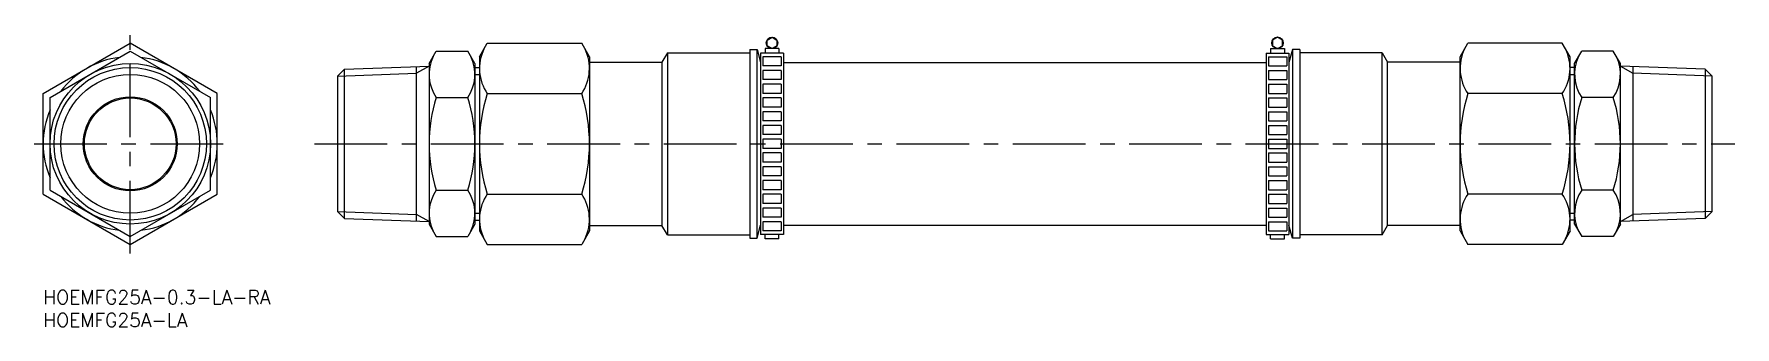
# Model space of a CAD drawing. Extents: x -2 to 369, y -8 to 56.
import ezdxf

# ---------------------------------------------------------------- set-up
doc = ezdxf.new("R2010")
doc.units = 0
doc.header["$LTSCALE"] = 0.5
doc.linetypes.add('CENTER', pattern=[50.8, 31.75, -6.35, 6.35, -6.35])
doc.layers.get('0').update_dxf_attribs({"linetype": 'CONTINUOUS'})
for name, color, linetype in [('MSM_CENTER', 1, 'CENTER'), ('MSM_CONTINUOUS', 7, 'CONTINUOUS'), ('MSM_NARROW', 5, 'CONTINUOUS'), ('MSM_PART_NUMBER', 7, 'CONTINUOUS')]:
    doc.layers.add(name, color=color, linetype=linetype)
doc.styles.get("Standard").update_dxf_attribs({"font": 'txt.shx', "height": 3, "bigfont": 'bigfont.shx'})

# ---------------------------------------------------------------- blocks, each defined once
blk = doc.blocks.new('*U11')
at = {"layer": 'MSM_PART_NUMBER'}
blk.add_text('HOEMFG25A-0.3-LA-RA', height=3, dxfattribs=at).set_placement((0, -3))
blk = doc.blocks.new('*U12')
at = {"layer": 'MSM_PART_NUMBER'}
blk.add_text('HOEMFG25A-LA', height=3, dxfattribs=at).set_placement((0, -8))

msp = doc.modelspace()

# ---------------------------------------------------------------- linework, layer by layer
at = {"color": 7, "linetype": 'CONTINUOUS'}
for p, q in [((154.22, 52.53), (155.79, 52.53)), ((154.22, 52.53), (154.22, 11.35)), ((155.79, 52.53), (156.56, 49.69)), ((155.79, 11.35), (155.79, 52.53)), ((160.56, 52.69), (157.56, 52.69)), ((157.56, 52.69), (157.56, 51.69)), ((157.97, 54.56), (159.06, 55.19)), ((157.97, 53.31), (157.97, 54.56)), ((159.06, 52.69), (157.97, 53.31)), ((159.06, 55.19), (160.14, 54.56)), ((160.14, 53.31), (159.06, 52.69)), ((160.14, 54.56), (160.14, 53.31)), ((160.56, 52.69), (160.56, 51.69)), ((267.88, 52.69), (270.88, 52.69)), ((267.88, 52.69), (267.88, 51.69)), ((269.38, 55.19), (268.3, 54.56)), ((268.3, 54.56), (268.3, 53.31)), ((268.3, 53.31), (269.38, 52.69)), ((270.46, 54.56), (269.38, 55.19)), ((269.38, 52.69), (270.46, 53.31)), ((270.46, 53.31), (270.46, 54.56)), ((270.88, 52.69), (270.88, 51.69)), ((272.64, 52.53), (271.88, 49.69)), ((274.22, 52.53), (272.64, 52.53)), ((272.64, 52.53), (272.64, 11.35)), ((274.22, 52.53), (274.22, 11.35)), ((161.56, 51.69), (156.56, 51.69)), ((156.56, 51.69), (156.56, 12.19)), ((161.06, 50.94), (157.06, 50.94)), ((157.06, 50.94), (157.06, 48.94)), ((161.06, 48.94), (157.06, 48.94)), ((161.06, 50.94), (161.06, 48.94)), ((161.56, 51.69), (161.56, 12.19)), ((266.88, 51.69), (271.88, 51.69)), ((266.88, 51.69), (266.88, 12.19)), ((267.38, 50.94), (271.38, 50.94)), ((267.38, 50.94), (267.38, 48.94)), ((267.38, 48.94), (271.38, 48.94)), ((271.38, 50.94), (271.38, 48.94)), ((271.88, 51.69), (271.88, 12.19)), ((161.06, 47.94), (157.06, 47.94)), ((157.06, 47.94), (157.06, 45.94)), ((161.06, 45.94), (157.06, 45.94)), ((161.06, 44.94), (157.06, 44.94)), ((157.06, 44.94), (157.06, 42.94)), ((161.06, 47.94), (161.06, 45.94)), ((161.06, 44.94), (161.06, 42.94)), ((267.38, 47.94), (271.38, 47.94)), ((267.38, 47.94), (267.38, 45.94)), ((267.38, 45.94), (271.38, 45.94)), ((267.38, 44.94), (271.38, 44.94)), ((267.38, 44.94), (267.38, 42.94)), ((271.38, 47.94), (271.38, 45.94)), ((271.38, 44.94), (271.38, 42.94)), ((161.06, 42.94), (157.06, 42.94)), ((161.06, 41.94), (157.06, 41.94)), ((157.06, 41.94), (157.06, 39.94)), ((161.06, 41.94), (161.06, 39.94)), ((267.38, 42.94), (271.38, 42.94)), ((267.38, 41.94), (271.38, 41.94)), ((267.38, 41.94), (267.38, 39.94)), ((271.38, 41.94), (271.38, 39.94)), ((161.06, 39.94), (157.06, 39.94)), ((161.06, 38.94), (157.06, 38.94)), ((157.06, 38.94), (157.06, 36.94)), ((161.06, 38.94), (161.06, 36.94)), ((267.38, 39.94), (271.38, 39.94)), ((267.38, 38.94), (271.38, 38.94)), ((267.38, 38.94), (267.38, 36.94)), ((271.38, 38.94), (271.38, 36.94)), ((161.06, 36.94), (157.06, 36.94)), ((161.06, 35.94), (157.06, 35.94)), ((157.06, 35.94), (157.06, 33.94)), ((161.06, 33.94), (157.06, 33.94)), ((161.06, 35.94), (161.06, 33.94)), ((267.38, 36.94), (271.38, 36.94)), ((267.38, 35.94), (271.38, 35.94)), ((267.38, 35.94), (267.38, 33.94)), ((267.38, 33.94), (271.38, 33.94)), ((271.38, 35.94), (271.38, 33.94)), ((161.06, 32.94), (157.06, 32.94)), ((157.06, 32.94), (157.06, 30.94)), ((161.06, 30.94), (157.06, 30.94)), ((161.06, 29.94), (157.06, 29.94)), ((157.06, 29.94), (157.06, 27.94)), ((161.06, 32.94), (161.06, 30.94)), ((161.06, 29.94), (161.06, 27.94)), ((267.38, 32.94), (271.38, 32.94)), ((267.38, 32.94), (267.38, 30.94)), ((267.38, 30.94), (271.38, 30.94)), ((267.38, 29.94), (271.38, 29.94)), ((267.38, 29.94), (267.38, 27.94)), ((271.38, 32.94), (271.38, 30.94)), ((271.38, 29.94), (271.38, 27.94)), ((161.06, 27.94), (157.06, 27.94)), ((161.06, 26.94), (157.06, 26.94)), ((157.06, 26.94), (157.06, 24.94)), ((161.06, 26.94), (161.06, 24.94)), ((267.38, 27.94), (271.38, 27.94)), ((267.38, 26.94), (271.38, 26.94)), ((267.38, 26.94), (267.38, 24.94)), ((271.38, 26.94), (271.38, 24.94)), ((161.06, 24.94), (157.06, 24.94)), ((161.06, 23.94), (157.06, 23.94)), ((157.06, 23.94), (157.06, 21.94)), ((161.06, 23.94), (161.06, 21.94)), ((267.38, 24.94), (271.38, 24.94)), ((267.38, 23.94), (271.38, 23.94)), ((267.38, 23.94), (267.38, 21.94)), ((271.38, 23.94), (271.38, 21.94)), ((161.06, 21.94), (157.06, 21.94)), ((161.06, 20.94), (157.06, 20.94)), ((157.06, 20.94), (157.06, 18.94)), ((161.06, 18.94), (157.06, 18.94)), ((161.06, 20.94), (161.06, 18.94)), ((267.38, 21.94), (271.38, 21.94)), ((267.38, 20.94), (271.38, 20.94)), ((267.38, 20.94), (267.38, 18.94)), ((267.38, 18.94), (271.38, 18.94)), ((271.38, 20.94), (271.38, 18.94)), ((161.06, 17.94), (157.06, 17.94)), ((157.06, 17.94), (157.06, 15.94)), ((161.06, 15.94), (157.06, 15.94)), ((161.06, 14.94), (157.06, 14.94)), ((157.06, 14.94), (157.06, 12.94)), ((161.06, 17.94), (161.06, 15.94)), ((161.06, 14.94), (161.06, 12.94)), ((267.38, 17.94), (271.38, 17.94)), ((267.38, 17.94), (267.38, 15.94)), ((267.38, 15.94), (271.38, 15.94)), ((267.38, 14.94), (271.38, 14.94)), ((267.38, 14.94), (267.38, 12.94)), ((271.38, 17.94), (271.38, 15.94)), ((271.38, 14.94), (271.38, 12.94)), ((154.22, 11.35), (155.79, 11.35)), ((155.79, 11.35), (156.56, 14.19)), ((161.56, 12.19), (156.56, 12.19)), ((161.06, 12.94), (157.06, 12.94)), ((157.56, 11.19), (157.56, 12.19)), ((160.56, 11.19), (157.56, 11.19)), ((160.56, 11.19), (160.56, 12.19)), ((266.88, 12.19), (271.88, 12.19)), ((267.38, 12.94), (271.38, 12.94)), ((267.88, 11.19), (267.88, 12.19)), ((267.88, 11.19), (270.88, 11.19)), ((270.88, 11.19), (270.88, 12.19)), ((272.64, 11.35), (271.88, 14.19)), ((274.22, 11.35), (272.64, 11.35))]:
    msp.add_line(p, q, dxfattribs=at)
for centre in [(159.06, 53.94), (269.38, 53.94)]:
    msp.add_circle(centre, 1.25, dxfattribs=at)
at = {"layer": 'MSM_CENTER'}
for p, q in [((19, 8), (19, 55.88)), ((-2, 31.94), (40, 31.94)), ((59.22, 31.94), (369.22, 31.94))]:
    msp.add_line(p, q, dxfattribs=at)
at = {"layer": 'MSM_CONTINUOUS'}
for p, q in [((0, 42.91), (19, 53.88)), ((1.5, 42.04), (19, 52.15)), ((38, 42.91), (19, 53.88)), ((19, 52.15), (36.5, 42.04)), ((84.22, 49.44), (85.78, 52.15)), ((85.78, 52.15), (92.66, 52.15)), ((94.22, 49.44), (92.66, 52.15)), ((95.22, 50.94), (96.92, 53.88)), ((96.92, 53.88), (117.52, 53.88)), ((119.22, 50.94), (117.52, 53.88)), ((309.22, 50.94), (310.92, 53.88)), ((331.52, 53.88), (310.92, 53.88)), ((333.22, 50.94), (331.52, 53.88)), ((334.22, 49.44), (335.78, 52.15)), ((342.66, 52.15), (335.78, 52.15)), ((344.22, 49.44), (342.66, 52.15)), ((65.75, 48.25), (84.22, 48.9)), ((81.49, 15.09), (81.49, 48.79)), ((84.22, 49.44), (84.22, 14.44)), ((94.22, 49.44), (94.22, 14.44)), ((94.22, 48.56), (95.22, 48.56)), ((95.22, 50.94), (95.22, 12.94)), ((119.22, 50.94), (119.22, 12.94)), ((119.22, 49.73), (135.04, 49.73)), ((136.22, 51.78), (135.04, 49.73)), ((135.04, 49.73), (135.04, 14.15)), ((136.22, 51.78), (136.22, 12.1)), ((136.22, 51.78), (154.22, 51.78)), ((161.56, 49.69), (266.88, 49.69)), ((292.22, 51.78), (274.22, 51.78)), ((292.22, 12.1), (292.22, 51.78)), ((292.22, 51.78), (293.4, 49.73)), ((309.22, 49.73), (293.4, 49.73)), ((293.4, 14.15), (293.4, 49.73)), ((309.22, 12.94), (309.22, 50.94)), ((333.22, 12.94), (333.22, 50.94)), ((334.22, 48.56), (333.22, 48.56)), ((334.22, 14.44), (334.22, 49.44)), ((344.22, 14.44), (344.22, 49.44)), ((362.69, 48.25), (344.22, 48.9)), ((346.95, 48.79), (346.95, 15.09)), ((64.22, 46.72), (65.75, 48.25)), ((64.22, 46.72), (64.22, 17.16)), ((65.75, 15.62), (65.75, 48.25)), ((362.69, 48.25), (362.69, 15.62)), ((364.22, 46.72), (362.69, 48.25)), ((364.22, 17.16), (364.22, 46.72)), ((0, 20.97), (0, 42.91)), ((1.5, 21.84), (1.5, 42.04)), ((36.5, 21.84), (36.5, 42.04)), ((38, 20.97), (38, 42.91)), ((85.78, 42.04), (92.66, 42.04)), ((96.92, 42.91), (117.52, 42.91)), ((331.52, 42.91), (310.92, 42.91)), ((342.66, 42.04), (335.78, 42.04)), ((0, 20.97), (19, 10)), ((1.5, 21.84), (19, 11.73)), ((19, 11.73), (36.5, 21.84)), ((19, 10), (38, 20.97)), ((85.78, 21.84), (92.66, 21.84)), ((96.92, 20.97), (117.52, 20.97)), ((331.52, 20.97), (310.92, 20.97)), ((342.66, 21.84), (335.78, 21.84)), ((64.22, 17.16), (65.75, 15.62)), ((65.75, 15.62), (84.22, 14.98)), ((94.22, 15.31), (95.22, 15.31)), ((334.22, 15.31), (333.22, 15.31)), ((362.69, 15.62), (344.22, 14.98)), ((364.22, 17.16), (362.69, 15.62)), ((84.22, 14.44), (85.78, 11.73)), ((85.78, 11.73), (92.66, 11.73)), ((94.22, 14.44), (92.66, 11.73)), ((95.22, 12.94), (96.92, 10)), ((119.22, 12.94), (117.52, 10)), ((119.22, 14.15), (135.04, 14.15)), ((136.22, 12.1), (135.04, 14.15)), ((136.22, 12.1), (154.22, 12.1)), ((161.56, 14.19), (266.88, 14.19)), ((292.22, 12.1), (274.22, 12.1)), ((292.22, 12.1), (293.4, 14.15)), ((309.22, 14.15), (293.4, 14.15)), ((309.22, 12.94), (310.92, 10)), ((333.22, 12.94), (331.52, 10)), ((334.22, 14.44), (335.78, 11.73)), ((342.66, 11.73), (335.78, 11.73)), ((344.22, 14.44), (342.66, 11.73)), ((96.92, 10), (117.52, 10)), ((331.52, 10), (310.92, 10))]:
    msp.add_line(p, q, dxfattribs=at)
for radius in [17.5, 16.62, 10.25, 10]:
    msp.add_circle((19, 31.94), radius, dxfattribs=at)
for centre, radius, start, end in [((104.93, 48.39), 9.71, 154.3842, 214.3842), ((109.51, 48.39), 9.71, 325.6158, 25.6158), ((318.93, 48.39), 9.71, 154.3842, 214.3842), ((323.51, 48.39), 9.71, 325.6158, 25.6158), ((19, 31.94), 19, 97.0805, 142.9195), ((19, 31.94), 19, 37.0805, 82.9195), ((93.16, 47.09), 8.95, 154.3842, 214.3842), ((85.27, 47.09), 8.95, 325.6158, 25.6158), ((343.16, 47.09), 8.95, 154.3842, 214.3842), ((335.27, 47.09), 8.95, 325.6158, 25.6158), ((117.66, 31.94), 33.44, 162.412, 197.588), ((60.78, 31.94), 33.44, 342.412, 17.588), ((131.52, 31.94), 36.3, 162.412, 197.588), ((82.92, 31.94), 36.3, 342.412, 17.588), ((345.52, 31.94), 36.3, 162.412, 197.588), ((296.92, 31.94), 36.3, 342.412, 17.588), ((367.66, 31.94), 33.44, 162.412, 197.588), ((310.78, 31.94), 33.44, 342.412, 17.588), ((19, 31.94), 19, 157.0805, 202.9195), ((19, 31.94), 19, 337.0805, 22.9195), ((19, 31.94), 19, 217.0805, 262.9195), ((19, 31.94), 19, 277.0805, 322.9195), ((93.16, 16.78), 8.95, 145.6158, 205.6158), ((85.27, 16.78), 8.95, 334.3842, 34.3842), ((104.93, 15.48), 9.71, 145.6158, 205.6158), ((109.51, 15.48), 9.71, 334.3842, 34.3842), ((318.93, 15.48), 9.71, 145.6158, 205.6158), ((323.51, 15.48), 9.71, 334.3842, 34.3842), ((343.16, 16.78), 8.95, 145.6158, 205.6158), ((335.27, 16.78), 8.95, 334.3842, 34.3842)]:
    msp.add_arc(centre, radius, start, end, dxfattribs=at)
at = {"layer": 'MSM_NARROW'}
for p, q in [((84.22, 48.9), (81.49, 47.33)), ((344.22, 48.9), (346.95, 47.33)), ((64.22, 46.72), (81.49, 47.33)), ((94.22, 47.08), (95.22, 47.08)), ((333.22, 47.08), (334.22, 47.08)), ((364.22, 46.72), (346.95, 47.33)), ((64.22, 17.16), (81.49, 16.55)), ((84.22, 14.98), (81.49, 16.55)), ((94.22, 16.79), (95.22, 16.79)), ((333.22, 16.79), (334.22, 16.79)), ((344.22, 14.98), (346.95, 16.55)), ((364.22, 17.16), (346.95, 16.55))]:
    msp.add_line(p, q, dxfattribs=at)
msp.add_circle((19, 31.94), 15.15, dxfattribs=at)

# ---------------------------------------------------------------- block references
at = {"layer": 'MSM_CONTINUOUS'}
for name in ['*U11', '*U12']:
    msp.add_blockref(name, (0, 0), dxfattribs=at)

doc.saveas('drawing.dxf')
